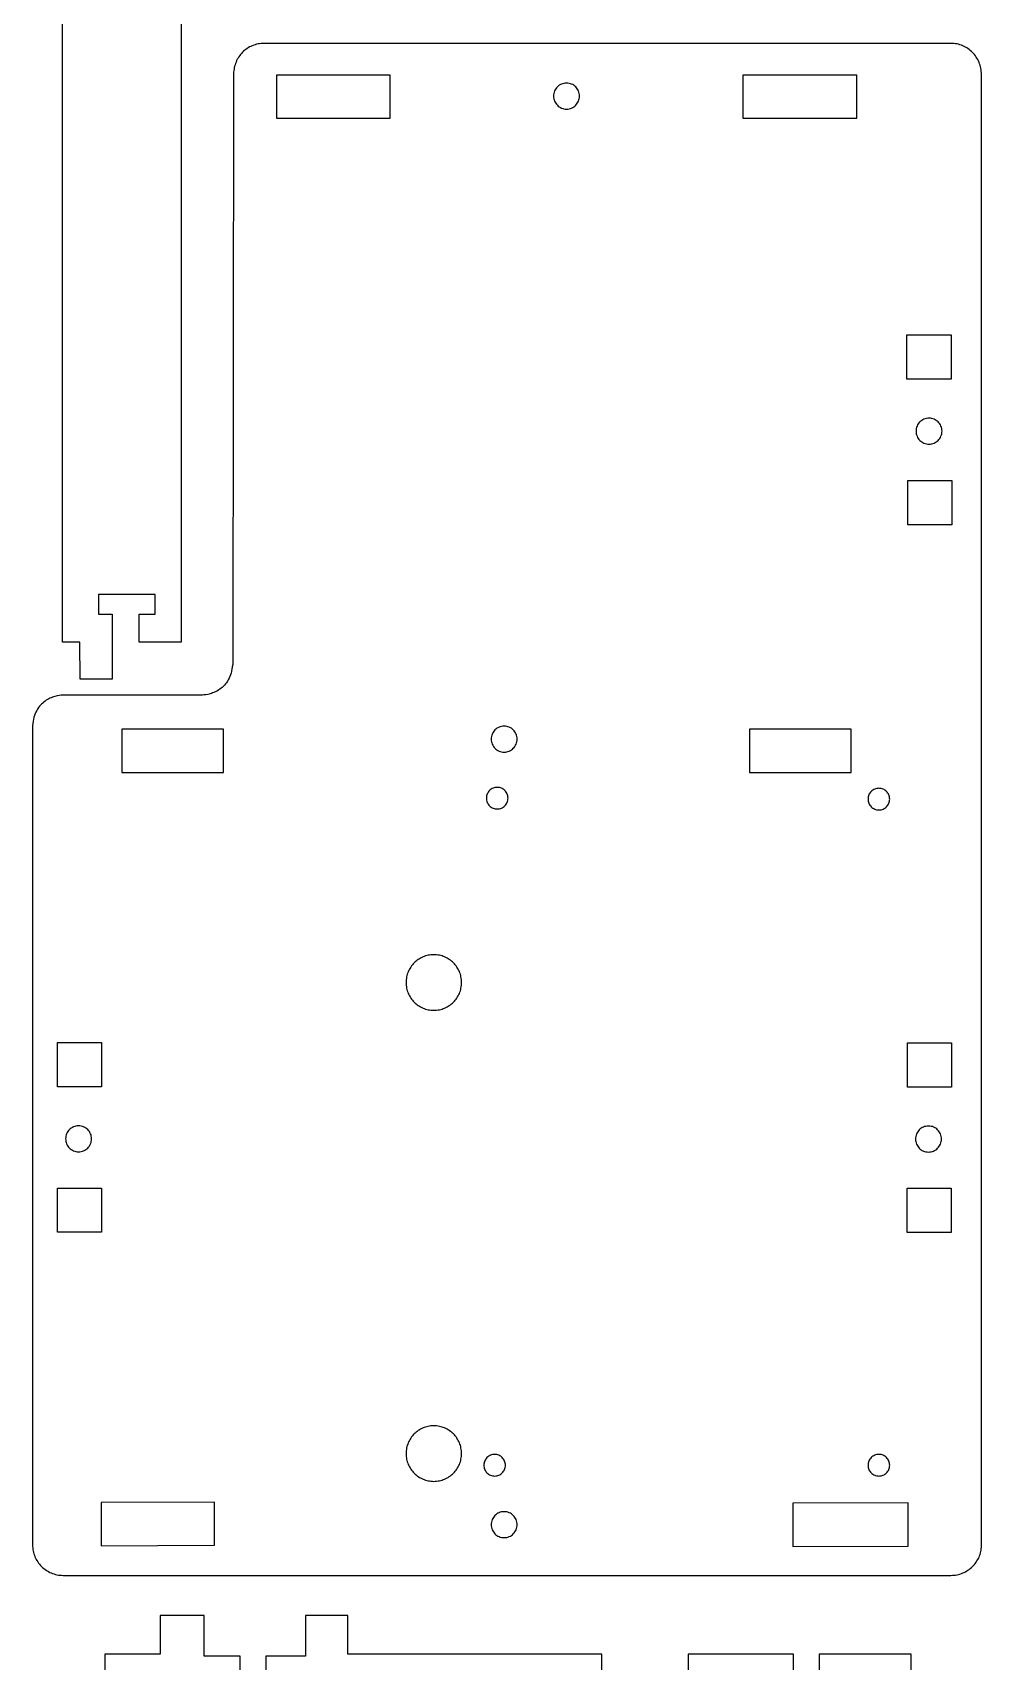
# Model space of a CAD drawing. Extents: x 83 to 577, y 5 to 678.
# Drawn here: x 276.4 to 409, y 129.2 to 356.8 of the extents above; entities that cross this region are included whole.
import ezdxf

# ---------------------------------------------------------------- set-up
doc = ezdxf.new("R2010")
doc.units = 0
doc.layers.add('LAYER_1', color=18, linetype='CONTINUOUS')

msp = doc.modelspace()

# ---------------------------------------------------------------- linework, layer by layer
at = {"layer": 'LAYER_1'}
for points in [[(283.03, 266.46), (282.99, 271.63), (280.56, 271.61), (280.56, 366.5), (297.16, 366.5), (297.16, 271.62), (291.25, 271.63), (291.25, 275.54), (293.53, 275.54), (293.53, 278.29), (285.59, 278.29), (285.59, 275.54), (287.51, 275.54), (287.51, 266.46)], [(304.37, 268.49), (304.28, 268.17), (304.24, 267.86), (304.18, 267.57), (304.12, 267.3), (304.04, 267.04), (303.95, 266.8), (303.84, 266.57), (303.73, 266.35), (303.61, 266.14), (303.48, 265.95), (303.34, 265.77), (303.19, 265.6), (303.04, 265.45), (302.88, 265.3), (302.72, 265.17), (302.56, 265.04), (302.39, 264.93), (302.22, 264.83), (302.05, 264.73), (301.88, 264.65), (301.71, 264.57), (301.54, 264.51), (301.37, 264.45), (301.2, 264.39), (300.89, 264.31), (300.59, 264.26), (300.32, 264.23), (300.11, 264.21), (280.59, 264.2), (280.35, 264.19), (280.08, 264.16), (279.79, 264.1), (279.47, 264.02), (279.3, 263.97), (279.14, 263.91), (278.97, 263.84), (278.8, 263.77), (278.63, 263.68), (278.45, 263.59), (278.28, 263.49), (278.12, 263.37), (277.95, 263.25), (277.79, 263.11), (277.63, 262.97), (277.48, 262.81), (277.34, 262.65), (277.2, 262.47), (277.07, 262.27), (276.95, 262.07), (276.83, 261.85), (276.73, 261.62), (276.64, 261.37), (276.56, 261.11), (276.49, 260.84), (276.44, 260.55), (276.4, 260.25), (276.37, 259.93), (276.37, 145.45), (276.38, 145.23), (276.39, 145.02), (276.42, 144.8), (276.46, 144.59), (276.51, 144.38), (276.56, 144.18), (276.63, 143.98), (276.71, 143.79), (276.79, 143.6), (276.89, 143.42), (276.99, 143.24), (277.1, 143.07), (277.22, 142.9), (277.35, 142.74), (277.48, 142.58), (277.62, 142.43), (277.77, 142.29), (277.93, 142.16), (278.09, 142.03), (278.25, 141.91), (278.43, 141.8), (278.61, 141.7), (278.79, 141.6), (278.98, 141.52), (279.17, 141.44), (279.37, 141.38), (279.57, 141.32), (279.78, 141.27), (279.99, 141.23), (280.2, 141.21), (280.42, 141.19), (280.64, 141.18), (404.74, 141.18), (404.96, 141.19), (405.18, 141.21), (405.39, 141.23), (405.6, 141.27), (405.81, 141.32), (406.01, 141.37), (406.21, 141.44), (406.4, 141.52), (406.59, 141.6), (406.78, 141.69), (406.96, 141.8), (407.13, 141.91), (407.3, 142.02), (407.46, 142.15), (407.61, 142.28), (407.76, 142.42), (407.9, 142.56), (408.04, 142.71), (408.16, 142.87), (408.28, 143.03), (408.39, 143.2), (408.5, 143.38), (408.59, 143.55), (408.68, 143.74), (408.75, 143.92), (408.82, 144.11), (408.88, 144.31), (408.92, 144.51), (408.96, 144.71), (408.99, 144.91), (409.01, 145.12), (409.01, 145.33), (409.01, 350.92), (409.01, 351.15), (408.99, 351.38), (408.96, 351.6), (408.92, 351.82), (408.88, 352.03), (408.82, 352.24), (408.75, 352.45), (408.68, 352.65), (408.59, 352.85), (408.5, 353.04), (408.39, 353.22), (408.28, 353.4), (408.16, 353.57), (408.04, 353.74), (407.9, 353.89), (407.76, 354.05), (407.61, 354.19), (407.46, 354.33), (407.3, 354.45), (407.13, 354.58), (406.96, 354.69), (406.78, 354.79), (406.59, 354.89), (406.4, 354.97), (406.21, 355.05), (406.01, 355.12), (405.81, 355.18), (405.6, 355.22), (405.39, 355.26), (405.18, 355.29), (404.96, 355.31), (404.74, 355.31), (308.75, 355.31), (308.53, 355.31), (308.31, 355.29), (308.1, 355.26), (307.89, 355.22), (307.68, 355.18), (307.48, 355.12), (307.28, 355.05), (307.09, 354.98), (306.9, 354.89), (306.71, 354.8), (306.53, 354.69), (306.36, 354.58), (306.19, 354.46), (306.03, 354.34), (305.88, 354.2), (305.73, 354.06), (305.59, 353.91), (305.45, 353.76), (305.33, 353.6), (305.21, 353.43), (305.1, 353.26), (304.99, 353.08), (304.9, 352.89), (304.81, 352.7), (304.74, 352.51), (304.67, 352.31), (304.61, 352.11), (304.56, 351.9), (304.53, 351.69), (304.5, 351.48), (304.48, 351.26), (304.45, 351.04)], [(326.37, 350.86), (310.45, 350.86), (310.45, 344.86), (326.37, 344.86)], [(391.58, 350.86), (375.66, 350.86), (375.66, 344.86), (391.58, 344.86)], [(351.02, 349.76), (350.83, 349.75), (350.65, 349.72), (350.48, 349.67), (350.31, 349.61), (350.15, 349.54), (350, 349.45), (349.86, 349.34), (349.73, 349.22), (349.62, 349.09), (349.51, 348.96), (349.42, 348.81), (349.35, 348.65), (349.29, 348.48), (349.24, 348.31), (349.21, 348.13), (349.2, 347.94), (349.21, 347.75), (349.24, 347.57), (349.29, 347.4), (349.35, 347.23), (349.42, 347.08), (349.51, 346.93), (349.62, 346.79), (349.73, 346.66), (349.86, 346.54), (350, 346.44), (350.15, 346.34), (350.31, 346.27), (350.48, 346.21), (350.65, 346.16), (350.83, 346.13), (351.02, 346.13), (351.2, 346.13), (351.38, 346.16), (351.56, 346.21), (351.72, 346.27), (351.88, 346.34), (352.03, 346.44), (352.17, 346.54), (352.3, 346.66), (352.42, 346.79), (352.52, 346.93), (352.61, 347.08), (352.69, 347.23), (352.75, 347.4), (352.8, 347.57), (352.82, 347.75), (352.83, 347.94), (352.82, 348.13), (352.8, 348.31), (352.75, 348.48), (352.69, 348.65), (352.61, 348.81), (352.52, 348.96), (352.42, 349.09), (352.3, 349.22), (352.17, 349.34), (352.03, 349.45), (351.88, 349.54), (351.72, 349.61), (351.56, 349.67), (351.38, 349.72), (351.2, 349.75)], [(398.6, 314.57), (404.76, 314.57), (404.76, 308.37), (398.6, 308.37)], [(401.68, 302.92), (401.5, 302.91), (401.32, 302.89), (401.14, 302.84), (400.97, 302.78), (400.82, 302.7), (400.67, 302.61), (400.53, 302.51), (400.4, 302.39), (400.28, 302.26), (400.18, 302.12), (400.08, 301.97), (400.01, 301.81), (399.95, 301.65), (399.9, 301.47), (399.87, 301.29), (399.87, 301.11), (399.87, 300.92), (399.9, 300.74), (399.95, 300.57), (400.01, 300.4), (400.08, 300.24), (400.18, 300.09), (400.28, 299.95), (400.4, 299.82), (400.53, 299.71), (400.67, 299.6), (400.82, 299.51), (400.97, 299.43), (401.14, 299.37), (401.32, 299.33), (401.5, 299.3), (401.68, 299.29), (401.87, 299.3), (402.05, 299.33), (402.22, 299.37), (402.39, 299.43), (402.55, 299.51), (402.7, 299.6), (402.84, 299.71), (402.97, 299.82), (403.08, 299.95), (403.19, 300.09), (403.28, 300.24), (403.35, 300.4), (403.42, 300.57), (403.46, 300.74), (403.49, 300.92), (403.5, 301.11), (403.49, 301.29), (403.46, 301.47), (403.42, 301.65), (403.35, 301.81), (403.28, 301.97), (403.19, 302.12), (403.08, 302.26), (402.97, 302.39), (402.84, 302.51), (402.7, 302.61), (402.55, 302.7), (402.39, 302.78), (402.22, 302.84), (402.05, 302.89), (401.87, 302.91)], [(398.72, 294.22), (404.87, 294.22), (404.87, 288.02), (398.72, 288.02)], [(342.29, 259.88), (342.11, 259.87), (341.93, 259.84), (341.75, 259.8), (341.58, 259.74), (341.43, 259.66), (341.28, 259.57), (341.14, 259.46), (341.01, 259.35), (340.89, 259.22), (340.79, 259.08), (340.69, 258.93), (340.62, 258.77), (340.56, 258.6), (340.51, 258.43), (340.48, 258.25), (340.48, 258.06), (340.48, 257.88), (340.51, 257.7), (340.56, 257.52), (340.62, 257.36), (340.69, 257.2), (340.79, 257.05), (340.89, 256.91), (341.01, 256.78), (341.14, 256.66), (341.28, 256.56), (341.43, 256.47), (341.58, 256.39), (341.75, 256.33), (341.93, 256.28), (342.11, 256.26), (342.29, 256.25), (342.48, 256.26), (342.66, 256.28), (342.83, 256.33), (343, 256.39), (343.16, 256.47), (343.31, 256.56), (343.45, 256.66), (343.57, 256.78), (343.69, 256.91), (343.8, 257.05), (343.89, 257.2), (343.96, 257.36), (344.02, 257.52), (344.07, 257.7), (344.1, 257.88), (344.11, 258.06), (344.1, 258.25), (344.07, 258.43), (344.02, 258.6), (343.96, 258.77), (343.89, 258.93), (343.8, 259.08), (343.69, 259.22), (343.57, 259.35), (343.45, 259.46), (343.31, 259.57), (343.16, 259.66), (343, 259.74), (342.83, 259.8), (342.66, 259.84), (342.48, 259.87)], [(303.08, 259.45), (288.86, 259.45), (288.86, 253.4), (303.08, 253.4)], [(390.79, 259.45), (376.57, 259.45), (376.57, 253.4), (390.79, 253.4)], [(341.33, 251.32), (341.17, 251.32), (341.02, 251.29), (340.88, 251.26), (340.74, 251.2), (340.61, 251.14), (340.48, 251.06), (340.36, 250.98), (340.26, 250.88), (340.16, 250.77), (340.07, 250.66), (340, 250.53), (339.93, 250.4), (339.88, 250.26), (339.84, 250.12), (339.82, 249.97), (339.81, 249.81), (339.82, 249.66), (339.84, 249.51), (339.88, 249.36), (339.93, 249.22), (340, 249.09), (340.07, 248.97), (340.16, 248.85), (340.26, 248.74), (340.36, 248.64), (340.48, 248.56), (340.61, 248.48), (340.74, 248.42), (340.88, 248.37), (341.02, 248.33), (341.17, 248.31), (341.33, 248.3), (341.48, 248.31), (341.63, 248.33), (341.78, 248.37), (341.92, 248.42), (342.05, 248.48), (342.17, 248.56), (342.29, 248.64), (342.4, 248.74), (342.49, 248.85), (342.58, 248.97), (342.66, 249.09), (342.72, 249.22), (342.77, 249.36), (342.81, 249.51), (342.83, 249.66), (342.84, 249.81), (342.83, 249.97), (342.81, 250.12), (342.77, 250.26), (342.72, 250.4), (342.66, 250.53), (342.58, 250.66), (342.49, 250.77), (342.4, 250.88), (342.29, 250.98), (342.17, 251.06), (342.05, 251.14), (341.92, 251.2), (341.78, 251.26), (341.63, 251.29), (341.48, 251.32)], [(394.67, 251.19), (394.52, 251.18), (394.37, 251.16), (394.22, 251.12), (394.09, 251.07), (393.95, 251.01), (393.83, 250.93), (393.71, 250.85), (393.61, 250.75), (393.51, 250.64), (393.42, 250.52), (393.34, 250.4), (393.28, 250.27), (393.23, 250.13), (393.19, 249.98), (393.17, 249.83), (393.16, 249.68), (393.17, 249.52), (393.19, 249.37), (393.23, 249.23), (393.28, 249.09), (393.34, 248.96), (393.42, 248.83), (393.51, 248.72), (393.61, 248.61), (393.71, 248.51), (393.83, 248.42), (393.95, 248.35), (394.09, 248.29), (394.22, 248.23), (394.37, 248.2), (394.52, 248.17), (394.67, 248.17), (394.83, 248.17), (394.98, 248.2), (395.12, 248.23), (395.26, 248.29), (395.4, 248.35), (395.52, 248.42), (395.64, 248.51), (395.74, 248.61), (395.84, 248.72), (395.93, 248.83), (396, 248.96), (396.07, 249.09), (396.12, 249.23), (396.16, 249.37), (396.18, 249.52), (396.19, 249.68), (396.18, 249.83), (396.16, 249.98), (396.12, 250.13), (396.07, 250.27), (396, 250.4), (395.93, 250.52), (395.84, 250.64), (395.74, 250.75), (395.64, 250.85), (395.52, 250.93), (395.4, 251.01), (395.26, 251.07), (395.12, 251.12), (394.98, 251.16), (394.83, 251.18)], [(332.46, 227.93), (332.26, 227.92), (332.06, 227.91), (331.87, 227.88), (331.68, 227.85), (331.49, 227.8), (331.31, 227.75), (331.13, 227.69), (330.95, 227.62), (330.78, 227.54), (330.61, 227.46), (330.45, 227.36), (330.29, 227.26), (330.14, 227.15), (329.99, 227.04), (329.85, 226.92), (329.72, 226.79), (329.59, 226.65), (329.46, 226.51), (329.35, 226.37), (329.24, 226.21), (329.14, 226.06), (329.05, 225.89), (328.96, 225.73), (328.88, 225.56), (328.81, 225.38), (328.75, 225.2), (328.7, 225.01), (328.66, 224.83), (328.62, 224.64), (328.6, 224.44), (328.58, 224.24), (328.58, 224.04), (328.58, 223.84), (328.6, 223.65), (328.62, 223.45), (328.66, 223.26), (328.7, 223.07), (328.75, 222.89), (328.81, 222.71), (328.88, 222.53), (328.96, 222.36), (329.05, 222.19), (329.14, 222.03), (329.24, 221.87), (329.35, 221.72), (329.46, 221.58), (329.59, 221.43), (329.72, 221.3), (329.85, 221.17), (329.99, 221.05), (330.14, 220.93), (330.29, 220.83), (330.45, 220.73), (330.61, 220.63), (330.78, 220.55), (330.95, 220.47), (331.13, 220.4), (331.31, 220.34), (331.49, 220.29), (331.68, 220.24), (331.87, 220.21), (332.06, 220.18), (332.26, 220.17), (332.46, 220.16), (332.66, 220.17), (332.86, 220.18), (333.05, 220.21), (333.24, 220.24), (333.43, 220.29), (333.61, 220.34), (333.79, 220.4), (333.97, 220.47), (334.14, 220.55), (334.31, 220.63), (334.47, 220.73), (334.63, 220.83), (334.78, 220.93), (334.93, 221.05), (335.07, 221.17), (335.21, 221.3), (335.33, 221.43), (335.46, 221.58), (335.57, 221.72), (335.68, 221.87), (335.78, 222.03), (335.87, 222.19), (335.96, 222.36), (336.04, 222.53), (336.11, 222.71), (336.17, 222.89), (336.22, 223.07), (336.26, 223.26), (336.3, 223.45), (336.32, 223.65), (336.34, 223.84), (336.34, 224.04), (336.34, 224.24), (336.32, 224.44), (336.3, 224.64), (336.26, 224.83), (336.22, 225.01), (336.17, 225.2), (336.11, 225.38), (336.04, 225.56), (335.96, 225.73), (335.87, 225.89), (335.78, 226.06), (335.68, 226.21), (335.57, 226.37), (335.46, 226.51), (335.33, 226.65), (335.21, 226.79), (335.07, 226.92), (334.93, 227.04), (334.78, 227.15), (334.63, 227.26), (334.47, 227.36), (334.31, 227.46), (334.14, 227.54), (333.97, 227.62), (333.79, 227.69), (333.61, 227.75), (333.43, 227.8), (333.24, 227.85), (333.05, 227.88), (332.86, 227.91), (332.66, 227.92)], [(279.84, 215.66), (286, 215.66), (286, 209.46), (279.84, 209.46)], [(398.66, 215.63), (404.81, 215.63), (404.81, 209.43), (398.66, 209.43)], [(282.8, 204.01), (282.62, 204), (282.44, 203.97), (282.27, 203.93), (282.1, 203.87), (281.94, 203.79), (281.79, 203.7), (281.65, 203.6), (281.52, 203.48), (281.4, 203.35), (281.3, 203.21), (281.21, 203.06), (281.13, 202.9), (281.07, 202.74), (281.03, 202.56), (281, 202.38), (280.99, 202.2), (281, 202.01), (281.03, 201.83), (281.07, 201.66), (281.13, 201.49), (281.21, 201.33), (281.3, 201.18), (281.4, 201.04), (281.52, 200.91), (281.65, 200.8), (281.79, 200.69), (281.94, 200.6), (282.1, 200.52), (282.27, 200.46), (282.44, 200.42), (282.62, 200.39), (282.8, 200.38), (282.99, 200.39), (283.17, 200.42), (283.34, 200.46), (283.51, 200.52), (283.67, 200.6), (283.82, 200.69), (283.96, 200.8), (284.09, 200.91), (284.21, 201.04), (284.31, 201.18), (284.4, 201.33), (284.48, 201.49), (284.54, 201.66), (284.58, 201.83), (284.61, 202.01), (284.62, 202.2), (284.61, 202.38), (284.58, 202.56), (284.54, 202.74), (284.48, 202.9), (284.4, 203.06), (284.31, 203.21), (284.21, 203.35), (284.09, 203.48), (283.96, 203.6), (283.82, 203.7), (283.67, 203.79), (283.51, 203.87), (283.34, 203.93), (283.17, 203.97), (282.99, 204)], [(401.61, 203.98), (401.42, 203.97), (401.24, 203.94), (401.07, 203.9), (400.9, 203.84), (400.74, 203.76), (400.59, 203.67), (400.45, 203.57), (400.32, 203.45), (400.21, 203.32), (400.1, 203.18), (400.01, 203.03), (399.94, 202.87), (399.87, 202.7), (399.83, 202.53), (399.8, 202.35), (399.79, 202.16), (399.8, 201.98), (399.83, 201.8), (399.87, 201.63), (399.94, 201.46), (400.01, 201.3), (400.1, 201.15), (400.21, 201.01), (400.32, 200.88), (400.45, 200.76), (400.59, 200.66), (400.74, 200.57), (400.9, 200.49), (401.07, 200.43), (401.24, 200.39), (401.42, 200.36), (401.61, 200.35), (401.79, 200.36), (401.97, 200.39), (402.15, 200.43), (402.31, 200.49), (402.47, 200.57), (402.62, 200.66), (402.76, 200.76), (402.89, 200.88), (403.01, 201.01), (403.11, 201.15), (403.2, 201.3), (403.28, 201.46), (403.34, 201.63), (403.39, 201.8), (403.41, 201.98), (403.42, 202.16), (403.41, 202.35), (403.39, 202.53), (403.34, 202.7), (403.28, 202.87), (403.2, 203.03), (403.11, 203.18), (403.01, 203.32), (402.89, 203.45), (402.76, 203.57), (402.62, 203.67), (402.47, 203.76), (402.31, 203.84), (402.15, 203.9), (401.97, 203.94), (401.79, 203.97)], [(279.84, 195.29), (286, 195.29), (286, 189.14), (279.84, 189.14)], [(398.65, 195.28), (404.8, 195.28), (404.8, 189.08), (398.65, 189.08)], [(332.46, 162.08), (332.26, 162.08), (332.06, 162.06), (331.87, 162.04), (331.68, 162), (331.49, 161.96), (331.3, 161.91), (331.12, 161.85), (330.95, 161.78), (330.78, 161.7), (330.61, 161.62), (330.45, 161.52), (330.29, 161.42), (330.14, 161.31), (329.99, 161.2), (329.85, 161.07), (329.71, 160.95), (329.58, 160.81), (329.46, 160.67), (329.35, 160.52), (329.24, 160.37), (329.14, 160.21), (329.04, 160.05), (328.96, 159.88), (328.88, 159.71), (328.81, 159.54), (328.75, 159.36), (328.7, 159.17), (328.66, 158.98), (328.62, 158.79), (328.6, 158.6), (328.58, 158.4), (328.58, 158.2), (328.58, 158), (328.6, 157.8), (328.62, 157.61), (328.66, 157.42), (328.7, 157.23), (328.75, 157.05), (328.81, 156.87), (328.88, 156.69), (328.96, 156.52), (329.04, 156.35), (329.14, 156.19), (329.24, 156.03), (329.35, 155.88), (329.46, 155.73), (329.58, 155.59), (329.71, 155.46), (329.85, 155.33), (329.99, 155.21), (330.14, 155.09), (330.29, 154.98), (330.45, 154.88), (330.61, 154.79), (330.78, 154.7), (330.95, 154.63), (331.12, 154.56), (331.3, 154.5), (331.49, 154.44), (331.68, 154.4), (331.87, 154.37), (332.06, 154.34), (332.26, 154.33), (332.46, 154.32), (332.66, 154.33), (332.86, 154.34), (333.05, 154.37), (333.24, 154.4), (333.43, 154.44), (333.61, 154.5), (333.79, 154.56), (333.97, 154.63), (334.14, 154.7), (334.31, 154.79), (334.47, 154.88), (334.63, 154.98), (334.78, 155.09), (334.93, 155.21), (335.07, 155.33), (335.2, 155.46), (335.33, 155.59), (335.45, 155.73), (335.57, 155.88), (335.68, 156.03), (335.78, 156.19), (335.87, 156.35), (335.96, 156.52), (336.04, 156.69), (336.1, 156.87), (336.17, 157.05), (336.22, 157.23), (336.26, 157.42), (336.3, 157.61), (336.32, 157.8), (336.34, 158), (336.34, 158.2), (336.34, 158.4), (336.32, 158.6), (336.3, 158.79), (336.26, 158.98), (336.22, 159.17), (336.17, 159.36), (336.1, 159.54), (336.04, 159.71), (335.96, 159.88), (335.87, 160.05), (335.78, 160.21), (335.68, 160.37), (335.57, 160.52), (335.45, 160.67), (335.33, 160.81), (335.2, 160.95), (335.07, 161.07), (334.93, 161.2), (334.78, 161.31), (334.63, 161.42), (334.47, 161.52), (334.31, 161.62), (334.14, 161.7), (333.97, 161.78), (333.79, 161.85), (333.61, 161.91), (333.43, 161.96), (333.24, 162), (333.05, 162.04), (332.86, 162.06), (332.66, 162.08)], [(340.96, 158.08), (340.81, 158.07), (340.66, 158.05), (340.51, 158.01), (340.37, 157.96), (340.24, 157.9), (340.11, 157.82), (340, 157.74), (339.89, 157.64), (339.79, 157.53), (339.71, 157.41), (339.63, 157.29), (339.57, 157.16), (339.52, 157.02), (339.48, 156.87), (339.46, 156.72), (339.45, 156.57), (339.46, 156.42), (339.48, 156.26), (339.52, 156.12), (339.57, 155.98), (339.63, 155.85), (339.71, 155.72), (339.79, 155.61), (339.89, 155.5), (340, 155.4), (340.11, 155.32), (340.24, 155.24), (340.37, 155.18), (340.51, 155.13), (340.66, 155.09), (340.81, 155.07), (340.96, 155.06), (341.11, 155.07), (341.26, 155.09), (341.41, 155.13), (341.55, 155.18), (341.68, 155.24), (341.81, 155.32), (341.92, 155.4), (342.03, 155.5), (342.13, 155.61), (342.21, 155.72), (342.29, 155.85), (342.35, 155.98), (342.4, 156.12), (342.44, 156.26), (342.46, 156.42), (342.47, 156.57), (342.46, 156.72), (342.44, 156.87), (342.4, 157.02), (342.35, 157.16), (342.29, 157.29), (342.21, 157.41), (342.13, 157.53), (342.03, 157.64), (341.92, 157.74), (341.81, 157.82), (341.68, 157.9), (341.55, 157.96), (341.41, 158.01), (341.26, 158.05), (341.11, 158.07)], [(394.67, 158.08), (394.52, 158.07), (394.37, 158.05), (394.22, 158.01), (394.09, 157.96), (393.95, 157.9), (393.83, 157.82), (393.71, 157.74), (393.61, 157.64), (393.51, 157.53), (393.42, 157.41), (393.34, 157.29), (393.28, 157.16), (393.23, 157.02), (393.19, 156.87), (393.17, 156.72), (393.16, 156.57), (393.17, 156.42), (393.19, 156.26), (393.23, 156.12), (393.28, 155.98), (393.34, 155.85), (393.42, 155.72), (393.51, 155.61), (393.61, 155.5), (393.71, 155.4), (393.83, 155.32), (393.95, 155.24), (394.09, 155.18), (394.22, 155.13), (394.37, 155.09), (394.52, 155.07), (394.67, 155.06), (394.83, 155.07), (394.98, 155.09), (395.12, 155.13), (395.26, 155.18), (395.4, 155.24), (395.52, 155.32), (395.64, 155.4), (395.74, 155.5), (395.84, 155.61), (395.93, 155.72), (396, 155.85), (396.07, 155.98), (396.12, 156.12), (396.16, 156.26), (396.18, 156.42), (396.19, 156.57), (396.18, 156.72), (396.16, 156.87), (396.12, 157.02), (396.07, 157.16), (396, 157.29), (395.93, 157.41), (395.84, 157.53), (395.74, 157.64), (395.64, 157.74), (395.52, 157.82), (395.4, 157.9), (395.26, 157.96), (395.12, 158.01), (394.98, 158.05), (394.83, 158.07)], [(301.82, 145.38), (301.82, 151.43), (285.96, 151.36), (285.96, 145.31)], [(398.77, 145.27), (398.77, 151.32), (382.66, 151.25), (382.66, 145.2)], [(342.29, 150.08), (342.11, 150.07), (341.93, 150.04), (341.75, 150), (341.58, 149.94), (341.43, 149.86), (341.28, 149.77), (341.14, 149.66), (341.01, 149.55), (340.89, 149.42), (340.79, 149.28), (340.69, 149.13), (340.62, 148.97), (340.56, 148.8), (340.51, 148.63), (340.48, 148.45), (340.48, 148.26), (340.48, 148.08), (340.51, 147.9), (340.56, 147.72), (340.62, 147.56), (340.69, 147.4), (340.79, 147.25), (340.89, 147.11), (341.01, 146.98), (341.14, 146.86), (341.28, 146.76), (341.43, 146.67), (341.58, 146.59), (341.75, 146.53), (341.93, 146.48), (342.11, 146.46), (342.29, 146.45), (342.48, 146.46), (342.66, 146.48), (342.83, 146.53), (343, 146.59), (343.16, 146.67), (343.31, 146.76), (343.45, 146.86), (343.57, 146.98), (343.69, 147.11), (343.8, 147.25), (343.89, 147.4), (343.96, 147.56), (344.02, 147.72), (344.07, 147.9), (344.1, 148.08), (344.11, 148.26), (344.1, 148.45), (344.07, 148.63), (344.02, 148.8), (343.96, 148.97), (343.89, 149.13), (343.8, 149.28), (343.69, 149.42), (343.57, 149.55), (343.45, 149.66), (343.31, 149.77), (343.16, 149.86), (343, 149.94), (342.83, 150), (342.66, 150.04), (342.48, 150.07)]]:
    msp.add_lwpolyline(points, close=True, dxfattribs=at)
for points in [[(305.39, 125.17), (305.39, 129.9), (300.37, 129.9), (300.37, 135.55), (294.19, 135.55), (294.19, 130.15), (286.49, 130.17), (286.48, 130.17), (286.49, 130.17), (286.49, 125.39)], [(355.93, 122.1), (355.93, 130.17), (320.44, 130.15), (320.44, 135.55), (314.51, 135.55), (314.51, 129.9), (308.98, 129.9), (308.98, 125.17)], [(382.74, 125.17), (382.76, 130.15), (368.03, 130.17), (368.03, 122.1)], [(399.18, 125.4), (399.2, 130.15), (386.32, 130.15), (386.32, 125.17)]]:
    msp.add_lwpolyline(points, dxfattribs=at)

doc.saveas('drawing.dxf')
